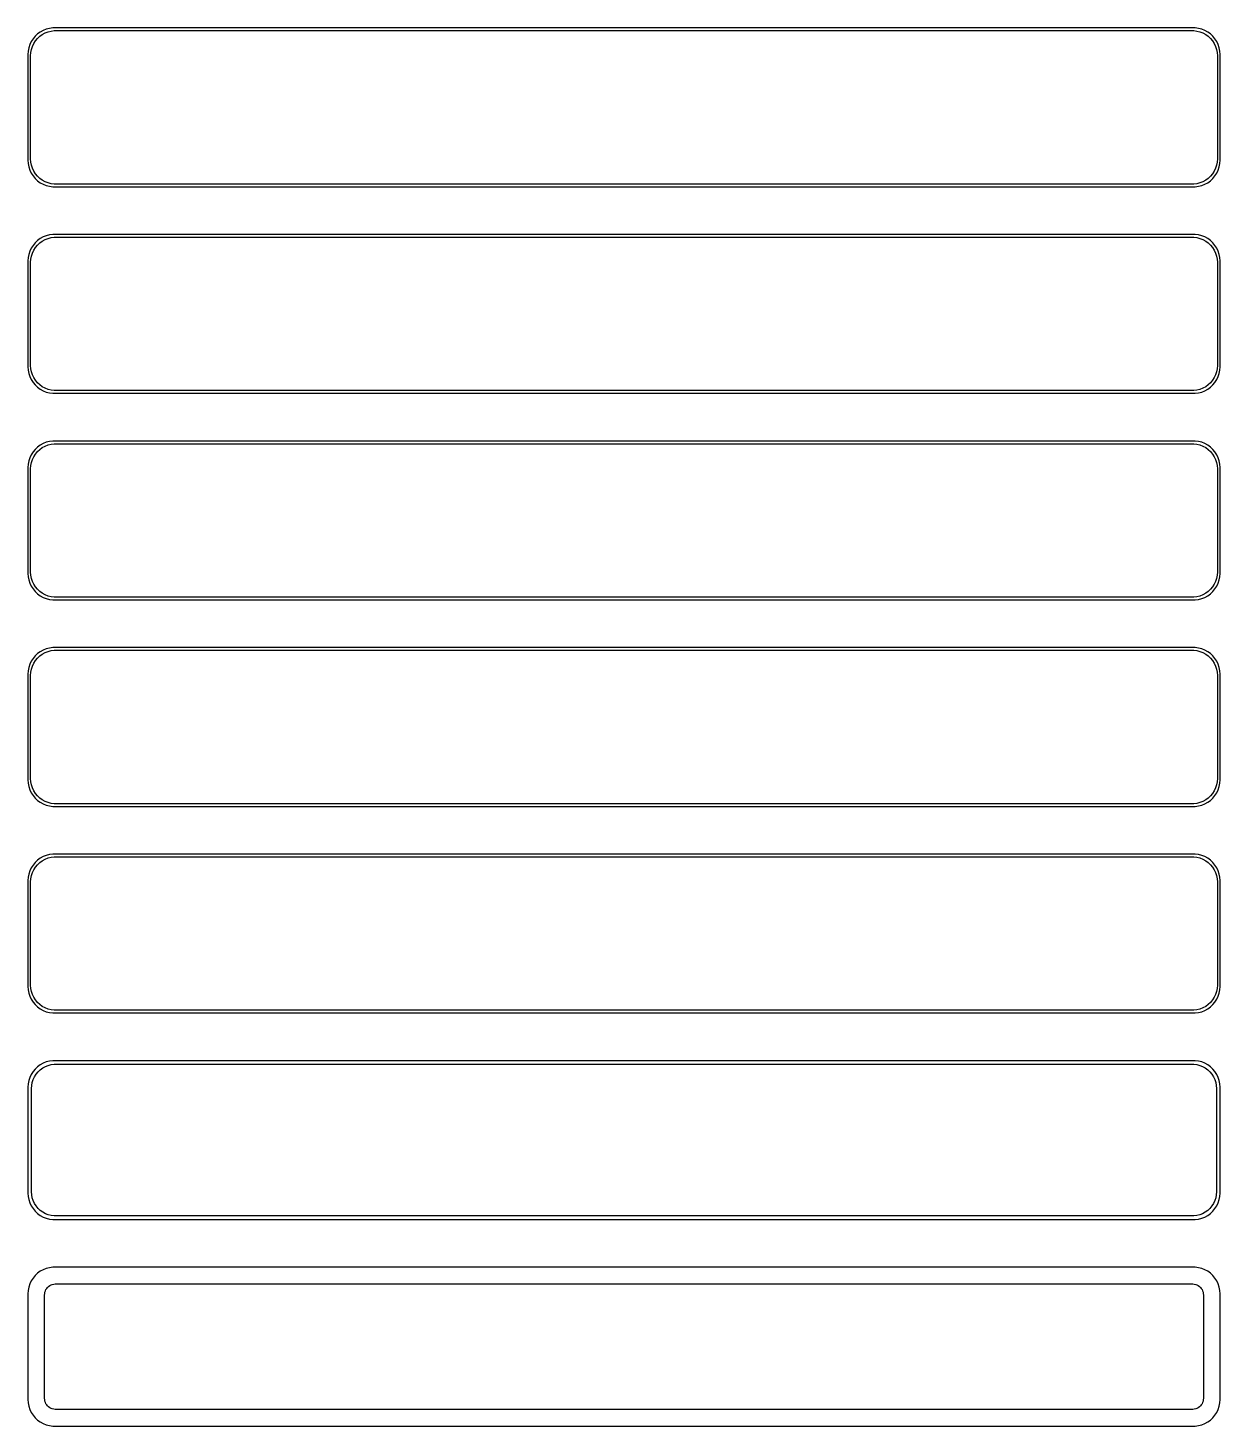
# Model space of a CAD drawing. Header units: metres. Extents: x -112 to 112, y 570 to 1146.
# Drawn here: x -112.5 to 112.5, y 570 to 834 of the extents above; entities that cross this region are included whole.
import ezdxf

# ---------------------------------------------------------------- set-up
doc = ezdxf.new("R2010")
doc.units = ezdxf.units.M

msp = doc.modelspace()

# ---------------------------------------------------------------- linework, layer by layer
for p, q in [((-111.545, 831.939), (-111.882, 831.409)), ((-111.145, 832.423), (-111.545, 831.939)), ((-111.412, 831.038), (-111.093, 831.542)), ((-110.687, 832.853), (-111.145, 832.423)), ((-111.093, 831.542), (-110.713, 832.002)), ((-110.713, 832.002), (-110.278, 832.41)), ((-110.179, 833.222), (-110.687, 832.853)), ((-110.278, 832.41), (-109.795, 832.761)), ((-109.629, 833.524), (-110.179, 833.222)), ((-109.795, 832.761), (-109.272, 833.048)), ((-109.045, 833.755), (-109.629, 833.524)), ((-109.272, 833.048), (-108.718, 833.268)), ((-108.437, 833.911), (-109.045, 833.755)), ((-108.718, 833.268), (-108.14, 833.416)), ((-107.814, 833.99), (-108.437, 833.911)), ((-108.14, 833.416), (-107.548, 833.491)), ((107.814, 833.99), (-107.814, 833.99)), ((-107.548, 833.491), (107.548, 833.491)), ((107.548, 833.491), (108.14, 833.416)), ((108.437, 833.911), (107.814, 833.99)), ((108.14, 833.416), (108.718, 833.268)), ((109.045, 833.755), (108.437, 833.911)), ((108.718, 833.268), (109.272, 833.048)), ((109.629, 833.524), (109.045, 833.755)), ((109.272, 833.048), (109.795, 832.761)), ((110.179, 833.222), (109.629, 833.524)), ((109.795, 832.761), (110.278, 832.41)), ((110.687, 832.853), (110.179, 833.222)), ((110.278, 832.41), (110.713, 832.002)), ((111.145, 832.423), (110.687, 832.853)), ((110.713, 832.002), (111.093, 831.542)), ((111.093, 831.542), (111.412, 831.038)), ((111.545, 831.939), (111.145, 832.423)), ((111.882, 831.409), (111.545, 831.939)), ((-112.461, 829.627), (-112.5, 829)), ((-112.5, 829), (-112.5, 809)), ((-112.343, 830.243), (-112.461, 829.627)), ((-112.149, 830.841), (-112.343, 830.243)), ((-111.882, 831.409), (-112.149, 830.841)), ((-112, 828.75), (-111.963, 829.345)), ((-111.963, 829.345), (-111.851, 829.931)), ((-111.851, 829.931), (-111.666, 830.499)), ((-111.666, 830.499), (-111.412, 831.038)), ((111.412, 831.038), (111.666, 830.499)), ((111.666, 830.499), (111.851, 829.931)), ((111.851, 829.931), (111.963, 829.345)), ((112.149, 830.841), (111.882, 831.409)), ((111.963, 829.345), (112, 828.75)), ((112.343, 830.243), (112.149, 830.841)), ((112.461, 829.627), (112.343, 830.243)), ((112.5, 829), (112.461, 829.627)), ((112.5, 809), (112.5, 829)), ((-112, 809.25), (-112, 828.75)), ((112, 828.75), (112, 809.25)), ((-112.5, 809), (-112.461, 808.373)), ((-112.461, 808.373), (-112.343, 807.757)), ((-111.963, 808.655), (-112, 809.25)), ((-111.851, 808.069), (-111.963, 808.655)), ((-111.666, 807.501), (-111.851, 808.069)), ((111.851, 808.069), (111.666, 807.501)), ((111.963, 808.655), (111.851, 808.069)), ((112, 809.25), (111.963, 808.655)), ((112.343, 807.757), (112.461, 808.373)), ((112.461, 808.373), (112.5, 809)), ((-112.343, 807.757), (-112.149, 807.159)), ((-112.149, 807.159), (-111.882, 806.591)), ((-111.882, 806.591), (-111.545, 806.061)), ((-111.412, 806.962), (-111.666, 807.501)), ((-111.545, 806.061), (-111.145, 805.577)), ((-111.093, 806.458), (-111.412, 806.962)), ((-111.145, 805.577), (-110.687, 805.147)), ((-110.713, 805.998), (-111.093, 806.458)), ((-110.278, 805.59), (-110.713, 805.998)), ((-110.687, 805.147), (-110.179, 804.778)), ((-109.795, 805.239), (-110.278, 805.59)), ((-109.272, 804.952), (-109.795, 805.239)), ((109.795, 805.239), (109.272, 804.952)), ((110.278, 805.59), (109.795, 805.239)), ((110.179, 804.778), (110.687, 805.147)), ((110.713, 805.998), (110.278, 805.59)), ((110.687, 805.147), (111.145, 805.577)), ((111.093, 806.458), (110.713, 805.998)), ((111.412, 806.962), (111.093, 806.458)), ((111.145, 805.577), (111.545, 806.061)), ((111.666, 807.501), (111.412, 806.962)), ((111.545, 806.061), (111.882, 806.591)), ((111.882, 806.591), (112.149, 807.159)), ((112.149, 807.159), (112.343, 807.757)), ((-110.179, 804.778), (-109.629, 804.476)), ((-109.629, 804.476), (-109.045, 804.245)), ((-108.718, 804.732), (-109.272, 804.952)), ((-109.045, 804.245), (-108.437, 804.089)), ((-108.14, 804.584), (-108.718, 804.732)), ((-108.437, 804.089), (-107.814, 804.01)), ((-107.548, 804.509), (-108.14, 804.584)), ((-107.814, 804.01), (107.814, 804.01)), ((107.548, 804.509), (-107.548, 804.509)), ((108.14, 804.584), (107.548, 804.509)), ((107.814, 804.01), (108.437, 804.089)), ((108.718, 804.732), (108.14, 804.584)), ((108.437, 804.089), (109.045, 804.245)), ((109.272, 804.952), (108.718, 804.732)), ((109.045, 804.245), (109.629, 804.476)), ((109.629, 804.476), (110.179, 804.778)), ((-109.045, 794.755), (-109.629, 794.524)), ((-108.437, 794.911), (-109.045, 794.755)), ((-107.814, 794.99), (-108.437, 794.911)), ((107.814, 794.99), (-107.814, 794.99)), ((108.437, 794.911), (107.814, 794.99)), ((109.045, 794.755), (108.437, 794.911)), ((109.629, 794.524), (109.045, 794.755)), ((-111.882, 792.409), (-112.149, 791.841)), ((-111.545, 792.939), (-111.882, 792.409)), ((-111.666, 791.499), (-111.412, 792.038)), ((-111.145, 793.423), (-111.545, 792.939)), ((-111.412, 792.038), (-111.093, 792.542)), ((-110.687, 793.853), (-111.145, 793.423)), ((-111.093, 792.542), (-110.713, 793.002)), ((-110.713, 793.002), (-110.278, 793.41)), ((-110.179, 794.222), (-110.687, 793.853)), ((-110.278, 793.41), (-109.795, 793.761)), ((-109.629, 794.524), (-110.179, 794.222)), ((-109.795, 793.761), (-109.272, 794.048)), ((-109.272, 794.048), (-108.718, 794.268)), ((-108.718, 794.268), (-108.14, 794.416)), ((-108.14, 794.416), (-107.548, 794.491)), ((-107.548, 794.491), (107.548, 794.491)), ((107.548, 794.491), (108.14, 794.416)), ((108.14, 794.416), (108.718, 794.268)), ((108.718, 794.268), (109.272, 794.048)), ((109.272, 794.048), (109.795, 793.761)), ((110.179, 794.222), (109.629, 794.524)), ((109.795, 793.761), (110.278, 793.41)), ((110.687, 793.853), (110.179, 794.222)), ((110.278, 793.41), (110.713, 793.002)), ((111.145, 793.423), (110.687, 793.853)), ((110.713, 793.002), (111.093, 792.542)), ((111.093, 792.542), (111.412, 792.038)), ((111.545, 792.939), (111.145, 793.423)), ((111.412, 792.038), (111.666, 791.499)), ((111.882, 792.409), (111.545, 792.939)), ((112.149, 791.841), (111.882, 792.409)), ((-112.461, 790.627), (-112.5, 790)), ((-112.5, 790), (-112.5, 770)), ((-112.343, 791.243), (-112.461, 790.627)), ((-112.149, 791.841), (-112.343, 791.243)), ((-112, 789.75), (-111.963, 790.345)), ((-112, 770.25), (-112, 789.75)), ((-111.963, 790.345), (-111.851, 790.931)), ((-111.851, 790.931), (-111.666, 791.499)), ((111.666, 791.499), (111.851, 790.931)), ((111.851, 790.931), (111.963, 790.345)), ((111.963, 790.345), (112, 789.75)), ((112, 789.75), (112, 770.25)), ((112.343, 791.243), (112.149, 791.841)), ((112.461, 790.627), (112.343, 791.243)), ((112.5, 790), (112.461, 790.627)), ((112.5, 770), (112.5, 790)), ((-112.5, 770), (-112.461, 769.373)), ((-112.461, 769.373), (-112.343, 768.757)), ((-112.343, 768.757), (-112.149, 768.159)), ((-111.963, 769.655), (-112, 770.25)), ((-111.851, 769.069), (-111.963, 769.655)), ((-111.666, 768.501), (-111.851, 769.069)), ((-111.412, 767.962), (-111.666, 768.501)), ((111.666, 768.501), (111.412, 767.962)), ((111.851, 769.069), (111.666, 768.501)), ((111.963, 769.655), (111.851, 769.069)), ((112, 770.25), (111.963, 769.655)), ((112.149, 768.159), (112.343, 768.757)), ((112.343, 768.757), (112.461, 769.373)), ((112.461, 769.373), (112.5, 770)), ((-112.149, 768.159), (-111.882, 767.591)), ((-111.882, 767.591), (-111.545, 767.061)), ((-111.545, 767.061), (-111.145, 766.577)), ((-111.093, 767.458), (-111.412, 767.962)), ((-111.145, 766.577), (-110.687, 766.147)), ((-110.713, 766.998), (-111.093, 767.458)), ((-110.278, 766.59), (-110.713, 766.998)), ((-110.687, 766.147), (-110.179, 765.778)), ((-109.795, 766.239), (-110.278, 766.59)), ((-110.179, 765.778), (-109.629, 765.476)), ((-109.272, 765.952), (-109.795, 766.239)), ((-108.718, 765.732), (-109.272, 765.952)), ((-108.14, 765.584), (-108.718, 765.732)), ((-107.548, 765.509), (-108.14, 765.584)), ((108.14, 765.584), (107.548, 765.509)), ((108.718, 765.732), (108.14, 765.584)), ((109.272, 765.952), (108.718, 765.732)), ((109.795, 766.239), (109.272, 765.952)), ((109.629, 765.476), (110.179, 765.778)), ((110.278, 766.59), (109.795, 766.239)), ((110.179, 765.778), (110.687, 766.147)), ((110.713, 766.998), (110.278, 766.59)), ((110.687, 766.147), (111.145, 766.577)), ((111.093, 767.458), (110.713, 766.998)), ((111.412, 767.962), (111.093, 767.458)), ((111.145, 766.577), (111.545, 767.061)), ((111.545, 767.061), (111.882, 767.591)), ((111.882, 767.591), (112.149, 768.159)), ((-109.629, 765.476), (-109.045, 765.245)), ((-109.045, 765.245), (-108.437, 765.089)), ((-108.437, 765.089), (-107.814, 765.01)), ((-107.814, 765.01), (107.814, 765.01)), ((107.548, 765.509), (-107.548, 765.509)), ((107.814, 765.01), (108.437, 765.089)), ((108.437, 765.089), (109.045, 765.245)), ((109.045, 765.245), (109.629, 765.476)), ((-110.179, 755.222), (-110.687, 754.853)), ((-109.629, 755.524), (-110.179, 755.222)), ((-109.795, 754.761), (-109.272, 755.048)), ((-109.045, 755.755), (-109.629, 755.524)), ((-109.272, 755.048), (-108.718, 755.268)), ((-108.437, 755.911), (-109.045, 755.755)), ((-108.718, 755.268), (-108.14, 755.416)), ((-107.814, 755.99), (-108.437, 755.911)), ((-108.14, 755.416), (-107.548, 755.491)), ((107.814, 755.99), (-107.814, 755.99)), ((-107.548, 755.491), (107.548, 755.491)), ((107.548, 755.491), (108.14, 755.416)), ((108.437, 755.911), (107.814, 755.99)), ((108.14, 755.416), (108.718, 755.268)), ((109.045, 755.755), (108.437, 755.911)), ((108.718, 755.268), (109.272, 755.048)), ((109.629, 755.524), (109.045, 755.755)), ((109.272, 755.048), (109.795, 754.761)), ((110.179, 755.222), (109.629, 755.524)), ((110.687, 754.853), (110.179, 755.222)), ((-112.149, 752.841), (-112.343, 752.243)), ((-111.882, 753.409), (-112.149, 752.841)), ((-111.545, 753.939), (-111.882, 753.409)), ((-111.851, 751.931), (-111.666, 752.499)), ((-111.666, 752.499), (-111.412, 753.038)), ((-111.145, 754.423), (-111.545, 753.939)), ((-111.412, 753.038), (-111.093, 753.542)), ((-110.687, 754.853), (-111.145, 754.423)), ((-111.093, 753.542), (-110.713, 754.002)), ((-110.713, 754.002), (-110.278, 754.41)), ((-110.278, 754.41), (-109.795, 754.761)), ((109.795, 754.761), (110.278, 754.41)), ((110.278, 754.41), (110.713, 754.002)), ((111.145, 754.423), (110.687, 754.853)), ((110.713, 754.002), (111.093, 753.542)), ((111.093, 753.542), (111.412, 753.038)), ((111.545, 753.939), (111.145, 754.423)), ((111.412, 753.038), (111.666, 752.499)), ((111.882, 753.409), (111.545, 753.939)), ((111.666, 752.499), (111.851, 751.931)), ((112.149, 752.841), (111.882, 753.409)), ((112.343, 752.243), (112.149, 752.841)), ((-112.461, 751.627), (-112.5, 751)), ((-112.5, 751), (-112.5, 731)), ((-112.343, 752.243), (-112.461, 751.627)), ((-112, 750.75), (-111.963, 751.345)), ((-112, 731.25), (-112, 750.75)), ((-111.963, 751.345), (-111.851, 751.931)), ((111.851, 751.931), (111.963, 751.345)), ((111.963, 751.345), (112, 750.75)), ((112, 750.75), (112, 731.25)), ((112.461, 751.627), (112.343, 752.243)), ((112.5, 751), (112.461, 751.627)), ((112.5, 731), (112.5, 751)), ((-111.963, 730.655), (-112, 731.25)), ((112, 731.25), (111.963, 730.655)), ((-112.5, 731), (-112.461, 730.373)), ((-112.461, 730.373), (-112.343, 729.757)), ((-112.343, 729.757), (-112.149, 729.159)), ((-112.149, 729.159), (-111.882, 728.591)), ((-111.851, 730.069), (-111.963, 730.655)), ((-111.882, 728.591), (-111.545, 728.061)), ((-111.666, 729.501), (-111.851, 730.069)), ((-111.412, 728.962), (-111.666, 729.501)), ((-111.093, 728.458), (-111.412, 728.962)), ((111.412, 728.962), (111.093, 728.458)), ((111.666, 729.501), (111.412, 728.962)), ((111.545, 728.061), (111.882, 728.591)), ((111.851, 730.069), (111.666, 729.501)), ((111.963, 730.655), (111.851, 730.069)), ((111.882, 728.591), (112.149, 729.159)), ((112.149, 729.159), (112.343, 729.757)), ((112.343, 729.757), (112.461, 730.373)), ((112.461, 730.373), (112.5, 731)), ((-111.545, 728.061), (-111.145, 727.577)), ((-111.145, 727.577), (-110.687, 727.147)), ((-110.713, 727.998), (-111.093, 728.458)), ((-110.278, 727.59), (-110.713, 727.998)), ((-110.687, 727.147), (-110.179, 726.778)), ((-109.795, 727.239), (-110.278, 727.59)), ((-110.179, 726.778), (-109.629, 726.476)), ((-109.272, 726.952), (-109.795, 727.239)), ((-109.629, 726.476), (-109.045, 726.245)), ((-108.718, 726.732), (-109.272, 726.952)), ((-109.045, 726.245), (-108.437, 726.089)), ((-108.14, 726.584), (-108.718, 726.732)), ((-108.437, 726.089), (-107.814, 726.01)), ((-107.548, 726.509), (-108.14, 726.584)), ((-107.814, 726.01), (107.814, 726.01)), ((107.548, 726.509), (-107.548, 726.509)), ((108.14, 726.584), (107.548, 726.509)), ((107.814, 726.01), (108.437, 726.089)), ((108.718, 726.732), (108.14, 726.584)), ((108.437, 726.089), (109.045, 726.245)), ((109.272, 726.952), (108.718, 726.732)), ((109.045, 726.245), (109.629, 726.476)), ((109.795, 727.239), (109.272, 726.952)), ((109.629, 726.476), (110.179, 726.778)), ((110.278, 727.59), (109.795, 727.239)), ((110.179, 726.778), (110.687, 727.147)), ((110.713, 727.998), (110.278, 727.59)), ((110.687, 727.147), (111.145, 727.577)), ((111.093, 728.458), (110.713, 727.998)), ((111.145, 727.577), (111.545, 728.061)), ((-111.145, 715.423), (-111.545, 714.939)), ((-110.687, 715.853), (-111.145, 715.423)), ((-110.713, 715.002), (-110.278, 715.41)), ((-110.179, 716.222), (-110.687, 715.853)), ((-110.278, 715.41), (-109.795, 715.761)), ((-109.629, 716.524), (-110.179, 716.222)), ((-109.795, 715.761), (-109.272, 716.048)), ((-109.045, 716.755), (-109.629, 716.524)), ((-109.272, 716.048), (-108.718, 716.268)), ((-108.437, 716.911), (-109.045, 716.755)), ((-108.718, 716.268), (-108.14, 716.416)), ((-107.814, 716.99), (-108.437, 716.911)), ((-108.14, 716.416), (-107.548, 716.491)), ((107.814, 716.99), (-107.814, 716.99)), ((-107.548, 716.491), (107.548, 716.491)), ((107.548, 716.491), (108.14, 716.416)), ((108.437, 716.911), (107.814, 716.99)), ((108.14, 716.416), (108.718, 716.268)), ((109.045, 716.755), (108.437, 716.911)), ((108.718, 716.268), (109.272, 716.048)), ((109.629, 716.524), (109.045, 716.755)), ((109.272, 716.048), (109.795, 715.761)), ((110.179, 716.222), (109.629, 716.524)), ((109.795, 715.761), (110.278, 715.41)), ((110.687, 715.853), (110.179, 716.222)), ((110.278, 715.41), (110.713, 715.002)), ((111.145, 715.423), (110.687, 715.853)), ((111.545, 714.939), (111.145, 715.423)), ((-112.343, 713.243), (-112.461, 712.627)), ((-112.149, 713.841), (-112.343, 713.243)), ((-111.882, 714.409), (-112.149, 713.841)), ((-111.963, 712.345), (-111.851, 712.931)), ((-111.545, 714.939), (-111.882, 714.409)), ((-111.851, 712.931), (-111.666, 713.499)), ((-111.666, 713.499), (-111.412, 714.038)), ((-111.412, 714.038), (-111.093, 714.542)), ((-111.093, 714.542), (-110.713, 715.002)), ((110.713, 715.002), (111.093, 714.542)), ((111.093, 714.542), (111.412, 714.038)), ((111.412, 714.038), (111.666, 713.499)), ((111.882, 714.409), (111.545, 714.939)), ((111.666, 713.499), (111.851, 712.931)), ((111.851, 712.931), (111.963, 712.345)), ((112.149, 713.841), (111.882, 714.409)), ((112.343, 713.243), (112.149, 713.841)), ((112.461, 712.627), (112.343, 713.243)), ((-112.461, 712.627), (-112.5, 712)), ((-112.5, 712), (-112.5, 692)), ((-112, 711.75), (-111.963, 712.345)), ((-112, 692.25), (-112, 711.75)), ((111.963, 712.345), (112, 711.75)), ((112, 711.75), (112, 692.25)), ((112.5, 712), (112.461, 712.627)), ((112.5, 692), (112.5, 712)), ((-112.5, 692), (-112.461, 691.373)), ((-111.963, 691.655), (-112, 692.25)), ((-111.851, 691.069), (-111.963, 691.655)), ((111.963, 691.655), (111.851, 691.069)), ((112, 692.25), (111.963, 691.655)), ((112.461, 691.373), (112.5, 692)), ((-112.461, 691.373), (-112.343, 690.757)), ((-112.343, 690.757), (-112.149, 690.159)), ((-112.149, 690.159), (-111.882, 689.591)), ((-111.882, 689.591), (-111.545, 689.061)), ((-111.666, 690.501), (-111.851, 691.069)), ((-111.412, 689.962), (-111.666, 690.501)), ((-111.545, 689.061), (-111.145, 688.577)), ((-111.093, 689.458), (-111.412, 689.962)), ((-110.713, 688.998), (-111.093, 689.458)), ((-110.278, 688.59), (-110.713, 688.998)), ((110.713, 688.998), (110.278, 688.59)), ((111.093, 689.458), (110.713, 688.998)), ((111.412, 689.962), (111.093, 689.458)), ((111.145, 688.577), (111.545, 689.061)), ((111.666, 690.501), (111.412, 689.962)), ((111.545, 689.061), (111.882, 689.591)), ((111.851, 691.069), (111.666, 690.501)), ((111.882, 689.591), (112.149, 690.159)), ((112.149, 690.159), (112.343, 690.757)), ((112.343, 690.757), (112.461, 691.373)), ((-111.145, 688.577), (-110.687, 688.147)), ((-110.687, 688.147), (-110.179, 687.778)), ((-109.795, 688.239), (-110.278, 688.59)), ((-110.179, 687.778), (-109.629, 687.476)), ((-109.272, 687.952), (-109.795, 688.239)), ((-109.629, 687.476), (-109.045, 687.245)), ((-108.718, 687.732), (-109.272, 687.952)), ((-109.045, 687.245), (-108.437, 687.089)), ((-108.14, 687.584), (-108.718, 687.732)), ((-108.437, 687.089), (-107.814, 687.01)), ((-107.548, 687.509), (-108.14, 687.584)), ((-107.814, 687.01), (107.814, 687.01)), ((107.548, 687.509), (-107.548, 687.509)), ((108.14, 687.584), (107.548, 687.509)), ((107.814, 687.01), (108.437, 687.089)), ((108.718, 687.732), (108.14, 687.584)), ((108.437, 687.089), (109.045, 687.245)), ((109.272, 687.952), (108.718, 687.732)), ((109.045, 687.245), (109.629, 687.476)), ((109.795, 688.239), (109.272, 687.952)), ((109.629, 687.476), (110.179, 687.778)), ((110.278, 688.59), (109.795, 688.239)), ((110.179, 687.778), (110.687, 688.147)), ((110.687, 688.147), (111.145, 688.577)), ((-111.545, 675.939), (-111.882, 675.409)), ((-111.145, 676.423), (-111.545, 675.939)), ((-110.687, 676.853), (-111.145, 676.423)), ((-111.093, 675.542), (-110.713, 676.002)), ((-110.713, 676.002), (-110.278, 676.41)), ((-110.179, 677.222), (-110.687, 676.853)), ((-110.278, 676.41), (-109.795, 676.761)), ((-109.629, 677.524), (-110.179, 677.222)), ((-109.795, 676.761), (-109.272, 677.048)), ((-109.045, 677.755), (-109.629, 677.524)), ((-109.272, 677.048), (-108.718, 677.268)), ((-108.437, 677.911), (-109.045, 677.755)), ((-108.718, 677.268), (-108.14, 677.416)), ((-107.814, 677.99), (-108.437, 677.911)), ((-108.14, 677.416), (-107.548, 677.491)), ((107.814, 677.99), (-107.814, 677.99)), ((-107.548, 677.491), (107.548, 677.491)), ((107.548, 677.491), (108.14, 677.416)), ((108.437, 677.911), (107.814, 677.99)), ((108.14, 677.416), (108.718, 677.268)), ((109.045, 677.755), (108.437, 677.911)), ((108.718, 677.268), (109.272, 677.048)), ((109.629, 677.524), (109.045, 677.755)), ((109.272, 677.048), (109.795, 676.761)), ((110.179, 677.222), (109.629, 677.524)), ((109.795, 676.761), (110.278, 676.41)), ((110.687, 676.853), (110.179, 677.222)), ((110.278, 676.41), (110.713, 676.002)), ((111.145, 676.423), (110.687, 676.853)), ((110.713, 676.002), (111.093, 675.542)), ((111.545, 675.939), (111.145, 676.423)), ((111.882, 675.409), (111.545, 675.939)), ((-112.461, 673.627), (-112.5, 673)), ((-112.343, 674.243), (-112.461, 673.627)), ((-112.149, 674.841), (-112.343, 674.243)), ((-111.882, 675.409), (-112.149, 674.841)), ((-112, 672.75), (-111.963, 673.345)), ((-111.963, 673.345), (-111.851, 673.931)), ((-111.851, 673.931), (-111.666, 674.499)), ((-111.666, 674.499), (-111.412, 675.038)), ((-111.412, 675.038), (-111.093, 675.542)), ((111.093, 675.542), (111.412, 675.038)), ((111.412, 675.038), (111.666, 674.499)), ((111.666, 674.499), (111.851, 673.931)), ((111.851, 673.931), (111.963, 673.345)), ((112.149, 674.841), (111.882, 675.409)), ((111.963, 673.345), (112, 672.75)), ((112.343, 674.243), (112.149, 674.841)), ((112.461, 673.627), (112.343, 674.243)), ((112.5, 673), (112.461, 673.627)), ((-112.5, 673), (-112.5, 653)), ((-112, 653.25), (-112, 672.75)), ((112, 672.75), (112, 653.25)), ((112.5, 653), (112.5, 673)), ((-112.5, 653), (-112.461, 652.373)), ((-112.461, 652.373), (-112.343, 651.757)), ((-111.963, 652.655), (-112, 653.25)), ((-111.851, 652.069), (-111.963, 652.655)), ((-111.666, 651.501), (-111.851, 652.069)), ((111.851, 652.069), (111.666, 651.501)), ((111.963, 652.655), (111.851, 652.069)), ((112, 653.25), (111.963, 652.655)), ((112.343, 651.757), (112.461, 652.373)), ((112.461, 652.373), (112.5, 653)), ((-112.343, 651.757), (-112.149, 651.159)), ((-112.149, 651.159), (-111.882, 650.591)), ((-111.882, 650.591), (-111.545, 650.061)), ((-111.412, 650.962), (-111.666, 651.501)), ((-111.545, 650.061), (-111.145, 649.577)), ((-111.093, 650.458), (-111.412, 650.962)), ((-111.145, 649.577), (-110.687, 649.147)), ((-110.713, 649.998), (-111.093, 650.458)), ((-110.278, 649.59), (-110.713, 649.998)), ((-109.795, 649.239), (-110.278, 649.59)), ((110.278, 649.59), (109.795, 649.239)), ((110.713, 649.998), (110.278, 649.59)), ((110.687, 649.147), (111.145, 649.577)), ((111.093, 650.458), (110.713, 649.998)), ((111.412, 650.962), (111.093, 650.458)), ((111.145, 649.577), (111.545, 650.061)), ((111.666, 651.501), (111.412, 650.962)), ((111.545, 650.061), (111.882, 650.591)), ((111.882, 650.591), (112.149, 651.159)), ((112.149, 651.159), (112.343, 651.757)), ((-110.687, 649.147), (-110.179, 648.778)), ((-110.179, 648.778), (-109.629, 648.476)), ((-109.272, 648.952), (-109.795, 649.239)), ((-109.629, 648.476), (-109.045, 648.245)), ((-108.718, 648.732), (-109.272, 648.952)), ((-109.045, 648.245), (-108.437, 648.089)), ((-108.14, 648.584), (-108.718, 648.732)), ((-108.437, 648.089), (-107.814, 648.01)), ((-107.548, 648.509), (-108.14, 648.584)), ((-107.814, 648.01), (107.814, 648.01)), ((107.548, 648.509), (-107.548, 648.509)), ((108.14, 648.584), (107.548, 648.509)), ((107.814, 648.01), (108.437, 648.089)), ((108.718, 648.732), (108.14, 648.584)), ((108.437, 648.089), (109.045, 648.245)), ((109.272, 648.952), (108.718, 648.732)), ((109.045, 648.245), (109.629, 648.476)), ((109.795, 649.239), (109.272, 648.952)), ((109.629, 648.476), (110.179, 648.778)), ((110.179, 648.778), (110.687, 649.147)), ((-108.437, 638.911), (-109.045, 638.755)), ((-107.814, 638.99), (-108.437, 638.911)), ((107.814, 638.99), (-107.814, 638.99)), ((108.437, 638.911), (107.814, 638.99)), ((109.045, 638.755), (108.437, 638.911)), ((-111.882, 636.409), (-112.149, 635.841)), ((-111.545, 636.939), (-111.882, 636.409)), ((-111.145, 637.423), (-111.545, 636.939)), ((-111.262, 635.956), (-110.954, 636.441)), ((-110.687, 637.853), (-111.145, 637.423)), ((-110.954, 636.441), (-110.588, 636.884)), ((-110.179, 638.222), (-110.687, 637.853)), ((-110.588, 636.884), (-110.168, 637.278)), ((-109.629, 638.524), (-110.179, 638.222)), ((-110.168, 637.278), (-109.703, 637.616)), ((-109.703, 637.616), (-109.199, 637.893)), ((-109.045, 638.755), (-109.629, 638.524)), ((-109.199, 637.893), (-108.665, 638.104)), ((-108.665, 638.104), (-108.108, 638.247)), ((-108.108, 638.247), (-107.537, 638.319)), ((-107.537, 638.319), (107.537, 638.319)), ((107.537, 638.319), (108.108, 638.247)), ((108.108, 638.247), (108.665, 638.104)), ((108.665, 638.104), (109.199, 637.893)), ((109.629, 638.524), (109.045, 638.755)), ((109.199, 637.893), (109.703, 637.616)), ((110.179, 638.222), (109.629, 638.524)), ((109.703, 637.616), (110.168, 637.278)), ((110.168, 637.278), (110.588, 636.884)), ((110.687, 637.853), (110.179, 638.222)), ((110.588, 636.884), (110.954, 636.441)), ((111.145, 637.423), (110.687, 637.853)), ((110.954, 636.441), (111.262, 635.956)), ((111.545, 636.939), (111.145, 637.423)), ((111.882, 636.409), (111.545, 636.939)), ((112.149, 635.841), (111.882, 636.409)), ((-112.461, 634.627), (-112.5, 634)), ((-112.5, 634), (-112.5, 614)), ((-112.343, 635.243), (-112.461, 634.627)), ((-112.149, 635.841), (-112.343, 635.243)), ((-111.828, 633.75), (-111.792, 634.324)), ((-111.828, 614.25), (-111.828, 633.75)), ((-111.792, 634.324), (-111.685, 634.889)), ((-111.685, 634.889), (-111.507, 635.435)), ((-111.507, 635.435), (-111.262, 635.956)), ((111.262, 635.956), (111.507, 635.435)), ((111.507, 635.435), (111.685, 634.889)), ((111.685, 634.889), (111.792, 634.324)), ((111.792, 634.324), (111.828, 633.75)), ((111.828, 633.75), (111.828, 614.25)), ((112.343, 635.243), (112.149, 635.841)), ((112.461, 634.627), (112.343, 635.243)), ((112.5, 634), (112.461, 634.627)), ((112.5, 614), (112.5, 634)), ((-112.5, 614), (-112.461, 613.373)), ((-112.461, 613.373), (-112.343, 612.757)), ((-112.343, 612.757), (-112.149, 612.159)), ((-111.792, 613.676), (-111.828, 614.25)), ((-111.685, 613.111), (-111.792, 613.676)), ((-111.507, 612.565), (-111.685, 613.111)), ((-111.262, 612.044), (-111.507, 612.565)), ((111.507, 612.565), (111.262, 612.044)), ((111.685, 613.111), (111.507, 612.565)), ((111.792, 613.676), (111.685, 613.111)), ((111.828, 614.25), (111.792, 613.676)), ((112.149, 612.159), (112.343, 612.757)), ((112.343, 612.757), (112.461, 613.373)), ((112.461, 613.373), (112.5, 614)), ((-112.149, 612.159), (-111.882, 611.591)), ((-111.882, 611.591), (-111.545, 611.061)), ((-111.545, 611.061), (-111.145, 610.577)), ((-110.954, 611.559), (-111.262, 612.044)), ((-111.145, 610.577), (-110.687, 610.147)), ((-110.588, 611.116), (-110.954, 611.559)), ((-110.687, 610.147), (-110.179, 609.778)), ((-110.168, 610.722), (-110.588, 611.116)), ((-109.703, 610.384), (-110.168, 610.722)), ((-109.199, 610.107), (-109.703, 610.384)), ((-108.665, 609.896), (-109.199, 610.107)), ((-108.108, 609.753), (-108.665, 609.896)), ((108.665, 609.896), (108.108, 609.753)), ((109.199, 610.107), (108.665, 609.896)), ((109.703, 610.384), (109.199, 610.107)), ((110.168, 610.722), (109.703, 610.384)), ((110.588, 611.116), (110.168, 610.722)), ((110.179, 609.778), (110.687, 610.147)), ((110.954, 611.559), (110.588, 611.116)), ((110.687, 610.147), (111.145, 610.577)), ((111.262, 612.044), (110.954, 611.559)), ((111.145, 610.577), (111.545, 611.061)), ((111.545, 611.061), (111.882, 611.591)), ((111.882, 611.591), (112.149, 612.159)), ((-110.179, 609.778), (-109.629, 609.476)), ((-109.629, 609.476), (-109.045, 609.245)), ((-109.045, 609.245), (-108.437, 609.089)), ((-108.437, 609.089), (-107.814, 609.01)), ((-107.537, 609.681), (-108.108, 609.753)), ((-107.814, 609.01), (107.814, 609.01)), ((107.537, 609.681), (-107.537, 609.681)), ((108.108, 609.753), (107.537, 609.681)), ((107.814, 609.01), (108.437, 609.089)), ((108.437, 609.089), (109.045, 609.245)), ((109.045, 609.245), (109.629, 609.476)), ((109.629, 609.476), (110.179, 609.778)), ((-109.629, 599.524), (-110.179, 599.222)), ((-109.045, 599.755), (-109.629, 599.524)), ((-108.437, 599.911), (-109.045, 599.755)), ((-107.814, 599.99), (-108.437, 599.911)), ((107.814, 599.99), (-107.814, 599.99)), ((108.437, 599.911), (107.814, 599.99)), ((109.045, 599.755), (108.437, 599.911)), ((109.629, 599.524), (109.045, 599.755)), ((110.179, 599.222), (109.629, 599.524)), ((-112.149, 596.841), (-112.343, 596.243)), ((-111.882, 597.409), (-112.149, 596.841)), ((-111.545, 597.939), (-111.882, 597.409)), ((-111.145, 598.423), (-111.545, 597.939)), ((-110.687, 598.853), (-111.145, 598.423)), ((-110.179, 599.222), (-110.687, 598.853)), ((-108.38, 596.531), (-108.148, 596.659)), ((-108.148, 596.659), (-107.902, 596.756)), ((-107.902, 596.756), (-107.645, 596.822)), ((-107.645, 596.822), (-107.382, 596.855)), ((-107.382, 596.855), (107.382, 596.855)), ((107.382, 596.855), (107.645, 596.822)), ((107.645, 596.822), (107.902, 596.756)), ((107.902, 596.756), (108.148, 596.659)), ((108.148, 596.659), (108.38, 596.531)), ((110.687, 598.853), (110.179, 599.222)), ((111.145, 598.423), (110.687, 598.853)), ((111.545, 597.939), (111.145, 598.423)), ((111.882, 597.409), (111.545, 597.939)), ((112.149, 596.841), (111.882, 597.409)), ((112.343, 596.243), (112.149, 596.841)), ((-112.461, 595.627), (-112.5, 595)), ((-112.5, 595), (-112.5, 575)), ((-112.343, 596.243), (-112.461, 595.627)), ((-109.36, 594.75), (-109.343, 595.014)), ((-109.36, 575.25), (-109.36, 594.75)), ((-109.343, 595.014), (-109.293, 595.275)), ((-109.293, 595.275), (-109.211, 595.527)), ((-109.211, 595.527), (-109.099, 595.766)), ((-109.099, 595.766), (-108.957, 595.99)), ((-108.957, 595.99), (-108.788, 596.194)), ((-108.788, 596.194), (-108.595, 596.375)), ((-108.595, 596.375), (-108.38, 596.531)), ((108.38, 596.531), (108.595, 596.375)), ((108.595, 596.375), (108.788, 596.194)), ((108.788, 596.194), (108.957, 595.99)), ((108.957, 595.99), (109.099, 595.766)), ((109.099, 595.766), (109.211, 595.527)), ((109.211, 595.527), (109.293, 595.275)), ((109.293, 595.275), (109.343, 595.014)), ((109.343, 595.014), (109.36, 594.75)), ((109.36, 594.75), (109.36, 575.25)), ((112.461, 595.627), (112.343, 596.243)), ((112.5, 595), (112.461, 595.627)), ((112.5, 575), (112.5, 595)), ((-112.5, 575), (-112.461, 574.373)), ((-112.461, 574.373), (-112.343, 573.757)), ((-112.343, 573.757), (-112.149, 573.159)), ((-112.149, 573.159), (-111.882, 572.591)), ((-109.343, 574.986), (-109.36, 575.25)), ((-109.293, 574.725), (-109.343, 574.986)), ((-109.211, 574.473), (-109.293, 574.725)), ((-109.099, 574.234), (-109.211, 574.473)), ((-108.957, 574.01), (-109.099, 574.234)), ((-108.788, 573.806), (-108.957, 574.01)), ((-108.595, 573.625), (-108.788, 573.806)), ((-108.38, 573.469), (-108.595, 573.625)), ((-108.148, 573.341), (-108.38, 573.469)), ((-107.902, 573.244), (-108.148, 573.341)), ((-107.645, 573.178), (-107.902, 573.244)), ((-107.382, 573.145), (-107.645, 573.178)), ((107.382, 573.145), (-107.382, 573.145)), ((107.645, 573.178), (107.382, 573.145)), ((107.902, 573.244), (107.645, 573.178)), ((108.148, 573.341), (107.902, 573.244)), ((108.38, 573.469), (108.148, 573.341)), ((108.595, 573.625), (108.38, 573.469)), ((108.788, 573.806), (108.595, 573.625)), ((108.957, 574.01), (108.788, 573.806)), ((109.099, 574.234), (108.957, 574.01)), ((109.211, 574.473), (109.099, 574.234)), ((109.293, 574.725), (109.211, 574.473)), ((109.343, 574.986), (109.293, 574.725)), ((109.36, 575.25), (109.343, 574.986)), ((111.882, 572.591), (112.149, 573.159)), ((112.149, 573.159), (112.343, 573.757)), ((112.343, 573.757), (112.461, 574.373)), ((112.461, 574.373), (112.5, 575)), ((-111.882, 572.591), (-111.545, 572.061)), ((-111.545, 572.061), (-111.145, 571.577)), ((-111.145, 571.577), (-110.687, 571.147)), ((-110.687, 571.147), (-110.179, 570.778)), ((-110.179, 570.778), (-109.629, 570.476)), ((-109.629, 570.476), (-109.045, 570.245)), ((-109.045, 570.245), (-108.437, 570.089)), ((108.437, 570.089), (109.045, 570.245)), ((109.045, 570.245), (109.629, 570.476)), ((109.629, 570.476), (110.179, 570.778)), ((110.179, 570.778), (110.687, 571.147)), ((110.687, 571.147), (111.145, 571.577)), ((111.145, 571.577), (111.545, 572.061)), ((111.545, 572.061), (111.882, 572.591)), ((-108.437, 570.089), (-107.814, 570.01)), ((-107.814, 570.01), (107.814, 570.01)), ((107.814, 570.01), (108.437, 570.089))]:
    msp.add_line(p, q)

doc.saveas('drawing.dxf')
